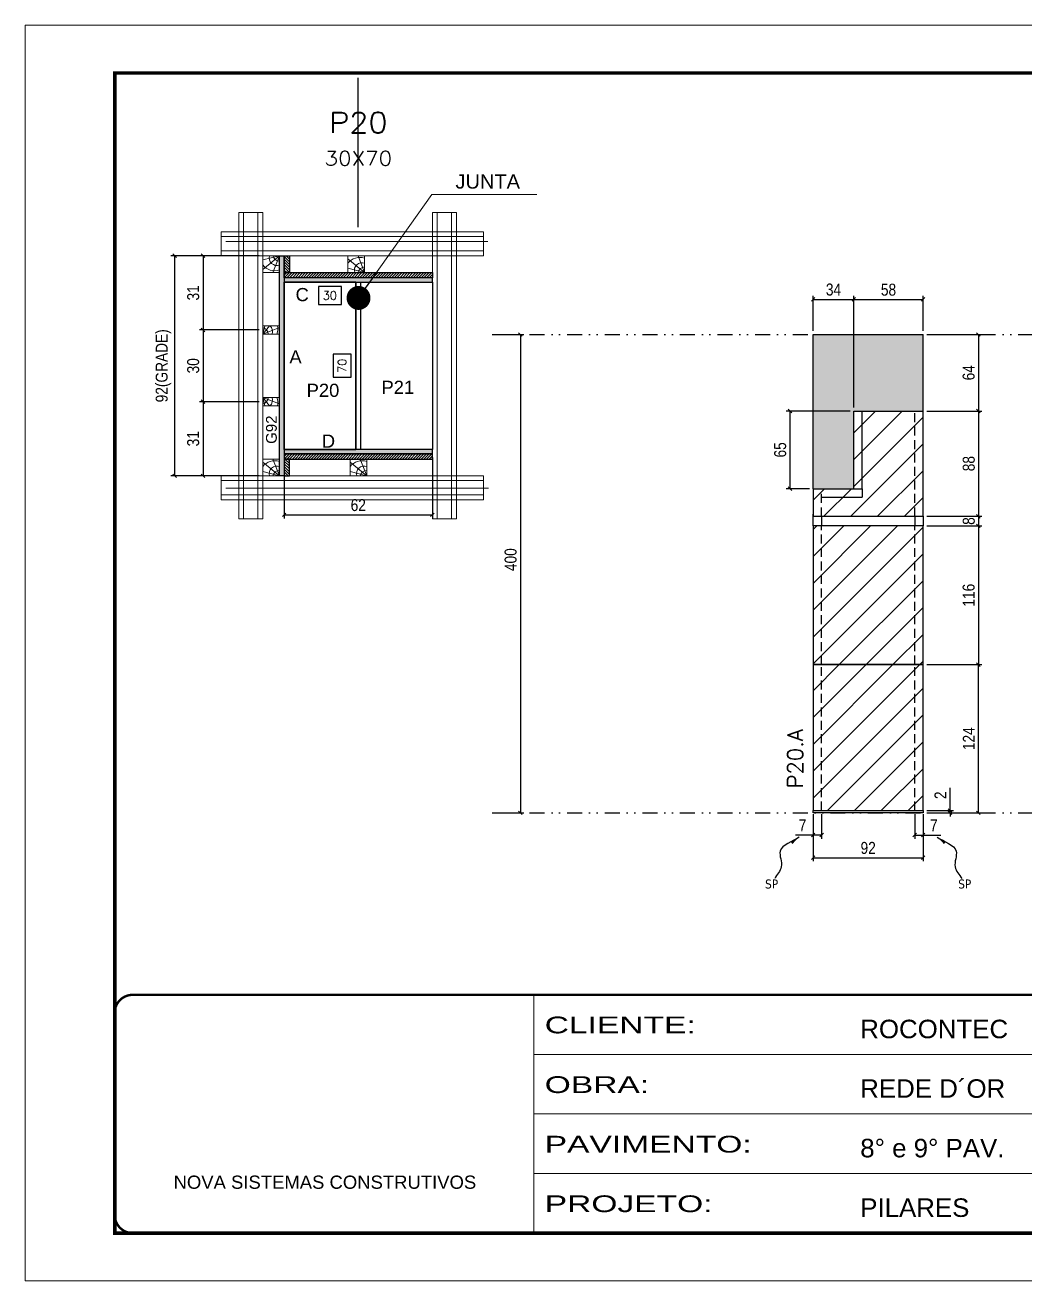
# Model space of a CAD drawing. Extents: x 28748 to 35002, y 14885 to 43501.
# Drawn here: x 31918 to 32755, y 32114 to 33164 of the extents above; entities that cross this region are included whole.
import ezdxf
from ezdxf.enums import TextEntityAlignment as Align

# ---------------------------------------------------------------- set-up
doc = ezdxf.new("R2010")
doc.units = 0
for name, pattern in [('CONTINUO', [0]), ('DASHED', [0.75, 0.5, -0.25]), ('DIVIDE2', [0.625, 0.25, -0.125, 0, -0.125, 0, -0.125]), ('HIDDEN', [0.375, 0.25, -0.125])]:
    doc.linetypes.add(name, pattern=pattern)
for name, color, linetype in [('CHAPA', 1, 'Continuous'), ('COTA', 241, 'Continuous'), ('MEIO_PONT', 93, 'Continuous'), ('Nível', 160, 'Continuous'), ('Painéis', 200, 'Continuous'), ('SARR_2.2x7', 40, 'Continuous'), ('SARRAFO', 251, 'Continuous'), ('Sarrafo de Pressão', 42, 'HIDDEN'), ('texto', 7, 'Continuous'), ('Texto de Titulo', 7, 'Continuous'), ('Texto Qtd Sarr', 242, 'Continuous'), ('TEXTO_GERAL', 7, 'Continuous')]:
    doc.layers.add(name, color=color, linetype=linetype)
for name, color, linetype, lineweight in [('Folhas', 255, 'Continuous', 9), ('Hachura', 251, 'Continuous', 9), ('Madeira', 126, 'Continuous', 18), ('Perfil Metálico', 224, 'Continuous', 18), ('SARRAFO DE PRESSAO', 251, 'DASHED', 9), ('Texto Seção', 7, 'Continuous', 15)]:
    doc.layers.add(name, color=color, linetype=linetype, lineweight=lineweight)
doc.styles.add('ARIAL', font='arial.ttf')
doc.styles.add('COTA TECNICA', font='techl___.ttf', dxfattribs={"height": 10})
doc.styles.add('COTA TECNICA 2X', font='techl___.ttf', dxfattribs={"height": 10})
doc.styles.add('COTA TECNICA-50', font='techl___.ttf', dxfattribs={"height": 10})
doc.styles.add('REGUA-120', font='ROMANS.shx', dxfattribs={"height": 15})
doc.styles.add('ROMANS', font='romans.shx')
doc.styles.add('SANSSERIF', font='sas_____.pfb')
doc.styles.get("Standard").update_dxf_attribs({"font": 'arial.ttf'})
doc.styles.add('Tecnologia', font='')
doc.styles.get('Tecnologia').set_extended_font_data('Forgotten Futurist')
doc.dimstyles.new('3x', dxfattribs={"dimtxt": 10, "dimasz": 5, "dimexe": 7, "dimexo": 5, "dimgap": 4, "dimtad": 1, "dimdec": 4, "dimlfac": 0.333333, "dimdsep": 46, "dimtxsty": 'Standard', "dimblk": 'DOT', "dimcen": 0.09, "dimclrd": 1, "dimclre": 1, "dimclrt": 2, "dimadec": 0, "dimazin": 2, "dimtfac": 1, "dimtdec": 4, "dimtmove": 0, "dimatfit": 3, "dimldrblk": 'DOT', "dimfxl": 1, "dimtolj": 1, "dimtzin": 0, "dimlwd": 9, "dimlwe": 9, "dimarcsym": 0})
doc.dimstyles.new('COTA PAINEL-50', dxfattribs={"dimtxt": 10, "dimasz": 3, "dimexe": 3, "dimexo": 3, "dimgap": 3, "dimtad": 1, "dimdec": 1, "dimzin": 12, "dimdsep": 46, "dimtxsty": 'COTA TECNICA-50', "dimblk1": 'OBLIQUE', "dimblk2": 'OBLIQUE', "dimsah": 1, "dimcen": 0.9, "dimclrd": 4, "dimclre": 4, "dimclrt": 240, "dimadec": 1, "dimazin": 3, "dimtfac": 1, "dimtdec": 1, "dimtmove": 0, "dimatfit": 3, "dimfxl": 1, "dimtolj": 1, "dimtzin": 12, "dimarcsym": 0})
doc.dimstyles.new('PAINEL', dxfattribs={"dimtxt": 10, "dimasz": 3, "dimexe": 3, "dimexo": 3, "dimgap": 3, "dimtad": 1, "dimdec": 1, "dimzin": 12, "dimdsep": 46, "dimtxsty": 'COTA TECNICA', "dimblk1": 'OBLIQUE', "dimblk2": 'OBLIQUE', "dimsah": 1, "dimcen": 0.9, "dimclrd": 4, "dimclre": 4, "dimclrt": 240, "dimadec": 1, "dimazin": 3, "dimtfac": 1, "dimtdec": 1, "dimtmove": 0, "dimatfit": 3, "dimfxl": 1, "dimtolj": 1, "dimtzin": 12, "dimarcsym": 0})
doc.dimstyles.new('SECAO PILAR', dxfattribs={"dimtxt": 10, "dimasz": 3, "dimexe": 3, "dimexo": 3, "dimgap": 3, "dimtad": 1, "dimdec": 1, "dimlfac": 0.5, "dimzin": 12, "dimdsep": 46, "dimtxsty": 'COTA TECNICA 2X', "dimblk1": 'OBLIQUE', "dimblk2": 'OBLIQUE', "dimsah": 1, "dimcen": 0.9, "dimclrd": 256, "dimclre": 256, "dimclrt": 256, "dimadec": 1, "dimazin": 3, "dimtfac": 1, "dimtdec": 1, "dimtmove": 0, "dimatfit": 3, "dimfxl": 1, "dimtolj": 1, "dimtzin": 12, "dimarcsym": 0})
doc.dimstyles.new('SECÇÃO 2', dxfattribs={"dimtxt": 7, "dimasz": 6, "dimexe": 0.18, "dimexo": 2, "dimgap": -4, "dimtad": 3, "dimdec": 1, "dimlfac": 0.5, "dimzin": 12, "dimdsep": 46, "dimtxsty": 'ROMANS', "dimblk": 'ARCHTICK', "dimcen": 0.09, "dimse1": 1, "dimse2": 1, "dimsd1": 1, "dimsd2": 1, "dimclrd": 180, "dimclre": 5, "dimclrt": 1, "dimadec": 0, "dimazin": 3, "dimtfac": 1, "dimtdec": 1, "dimtofl": 0, "dimtmove": 0, "dimatfit": 3, "dimldrblk": 'ARCHTICK', "dimfxl": 1, "dimtolj": 1, "dimtzin": 0, "dimarcsym": 0})
doc.dimstyles.get("Standard").update_dxf_attribs({"dimtxt": 0.18, "dimasz": 0.18, "dimexe": 0.18, "dimexo": 0.0625, "dimgap": 0.09, "dimtad": 0, "dimtih": 1, "dimtoh": 1, "dimdec": 4, "dimzin": 0, "dimdsep": 46, "dimtxsty": 'Standard', "dimcen": 0.09, "dimadec": 0, "dimazin": 0, "dimtfac": 1, "dimtdec": 4, "dimtofl": 0, "dimtmove": 0, "dimatfit": 3, "dimfxl": 1, "dimtolj": 1, "dimtzin": 0, "dimarcsym": 0})
pattern_1 = [(45, (-98572.743, -928.062), (-11.2253202, 11.2253202), [])]

# ---------------------------------------------------------------- blocks, each defined once
blk = doc.blocks.new('9999999999')
at = {"color": 30, "linetype": 'CONTINUO'}
for p, q in [((98564.6, 34230.2), (98564.6, 34429.4)), ((98564.6, 34379.6), (99584, 34379.6)), ((98564.6, 34329.8), (99488, 34329.8)), ((98564.6, 34280), (99488, 34280))]:
    blk.add_line(p, q, dxfattribs=at)
at = {"color": 30, "linetype": 'CONTINUO', "const_width": 2}
blk.add_lwpolyline([(99584, 34230.2), (99584, 34414.4, 0.414214), (99569, 34429.4), (98229, 34429.4, 0.414214), (98214, 34414.4), (98214, 34245.2, 0.414214), (98229, 34230.2), (99584, 34230.2)], format="xyb", dxfattribs=at)
at = {"layer": 'Folhas'}
blk.add_lwpolyline([(98139, 34190.2), (99624, 34190.2), (99624, 35240.2), (98139, 35240.2)], close=True, dxfattribs=at)
at = {"layer": 'Folhas', "color": 30, "const_width": 3}
blk.add_lwpolyline([(98214, 34230.2), (99584, 34230.2), (99584, 35200.2), (98214, 35200.2)], close=True, dxfattribs=at)
at = {"color": 7, "linetype": 'Continuous', "ltscale": 5, "style": 'ARIAL'}
for s, height, p in [('ROCONTEC', 15.48, (98837.7, 34393.1)), ('REDE D´OR', 15.48, (98837.7, 34343.3)), ('8° e 9° PAV.', 15.483, (98837.7, 34293.5)), ('NOVA SISTEMAS CONSTRUTIVOS', 11.059, (98263.2, 34267.2)), ('PILARES', 15.48, (98837.7, 34243.7))]:
    blk.add_text(s, height=height, dxfattribs=at).set_placement(p)
at = {"layer": 'Folhas', "color": 7, "style": 'Tecnologia', "width": 1.5}
for s, p in [('CLIENTE:', (98573.7, 34397.2)), ('OBRA:', (98573.7, 34347.3)), ('PAVIMENTO:', (98573.7, 34297.5)), ('PROJETO:', (98573.7, 34247.7))]:
    blk.add_text(s, height=14, dxfattribs=at).set_placement(p)
blk = doc.blocks.new('*D798')
at = {"layer": 'COTA', "color": 180, "lineweight": -2, "transparency": 16777216}
for p, q in [((32191.1, 32888.4), (32176.1, 32888.4)), ((32176.1, 32888.4), (32176.1, 32869.1)), ((32191.1, 32869.1), (32191.1, 32888.4)), ((32176.1, 32869.1), (32191.1, 32869.1))]:
    blk.add_line(p, q, dxfattribs=at)
at = {"layer": 'Defpoints', "color": 0, "transparency": 16777216}
for p in [(32135.1, 32948.7), (32135.1, 32808.7), (32195.1, 32808.7)]:
    blk.add_point(p, dxfattribs=at)
at = {"layer": 'COTA', "color": 1, "transparency": 16777216, "insert": (32183.6, 32878.7), "char_height": 7, "attachment_point": 5, "rotation": 90, "style": 'ROMANS'}
blk.add_mtext('\\A1;70', dxfattribs=at)
blk = doc.blocks.new('_ArchTick')
at = {"color": 0, "linetype": 'ByBlock', "const_width": 0.15}
blk.add_lwpolyline([(-0.5, -0.5), (0.5, 0.5)], dxfattribs=at)
blk = doc.blocks.new('*D799')
at = {"layer": 'COTA', "color": 180, "lineweight": -2, "transparency": 16777216}
for p, q in [((32183, 32945), (32163.7, 32945)), ((32163.7, 32945), (32163.7, 32930)), ((32183, 32930), (32183, 32945)), ((32163.7, 32930), (32183, 32930))]:
    blk.add_line(p, q, dxfattribs=at)
at = {"layer": 'Defpoints', "color": 0, "transparency": 16777216}
for p in [(32135.1, 32948.7), (32195.1, 32948.7), (32195.1, 32926)]:
    blk.add_point(p, dxfattribs=at)
at = {"layer": 'COTA', "color": 1, "transparency": 16777216, "insert": (32173.3, 32937.5), "char_height": 7, "attachment_point": 5, "style": 'ROMANS'}
blk.add_mtext('\\A1;30', dxfattribs=at)
blk = doc.blocks.new('titulo1')
at = {"layer": 'Defpoints', "color": 252, "linetype": 'HIDDEN', "ltscale": 2}
blk.add_line((0, 0), (0, 125), dxfattribs=at)
at = {"layer": 'Defpoints', "style": 'ROMANS', "oblique": 15}
blk.add_attdef('FOLHA', text='', height=10, dxfattribs=at).set_placement((0, 15.6), align=Align.MIDDLE_CENTER)
at = {"layer": 'Texto Qtd Sarr', "color": 3, "style": 'ROMANS', "oblique": 15}
for tag, height, p in [('TITULO', 17, (0, 71.4)), ('SEÇÃO', 12, (0, 41.5))]:
    blk.add_attdef(tag, text='', height=height, dxfattribs=at).set_placement(p, align=Align.MIDDLE_CENTER)
blk = doc.blocks.new('_Oblique')
at = {"color": 0, "linetype": 'ByBlock', "lineweight": -2}
blk.add_line((-0.5, -0.5), (0.5, 0.5), dxfattribs=at)
blk = doc.blocks.new('*D800')
at = {"layer": 'COTA', "lineweight": -2, "transparency": 16777216}
for p, q in [((32114.1, 32970.7), (32040.4, 32970.7)), ((32043.4, 32970.7), (32043.4, 32786.7)), ((32114.1, 32786.7), (32040.4, 32786.7))]:
    blk.add_line(p, q, dxfattribs=at)
at = {"layer": 'Defpoints', "color": 0, "transparency": 16777216}
for p in [(32117.1, 32970.7), (32043.4, 32786.7), (32117.1, 32786.7)]:
    blk.add_point(p, dxfattribs=at)
at = {"layer": 'COTA', "lineweight": -2, "transparency": 16777216, "xscale": 3, "yscale": 3, "zscale": 3}
for p, rotation in [((32043.4, 32970.7), 90), ((32043.4, 32786.7), 270)]:
    blk.add_blockref('_Oblique', p, dxfattribs=dict(at, rotation=rotation))
at = {"layer": 'COTA', "transparency": 16777216, "insert": (32034.1, 32878.7), "char_height": 10, "attachment_point": 5, "rotation": 90, "style": 'COTA TECNICA 2X'}
blk.add_mtext('\\A1;92(GRADE)', dxfattribs=at)
blk = doc.blocks.new('*D801')
at = {"layer": 'COTA', "lineweight": -2, "transparency": 16777216}
for p, q in [((32114.1, 32848.7), (32064.2, 32848.7)), ((32067.2, 32848.7), (32067.2, 32786.7)), ((32114.1, 32786.7), (32064.2, 32786.7))]:
    blk.add_line(p, q, dxfattribs=at)
at = {"layer": 'Defpoints', "color": 0, "transparency": 16777216}
for p in [(32117.1, 32848.7), (32067.2, 32786.7), (32117.1, 32786.7)]:
    blk.add_point(p, dxfattribs=at)
at = {"layer": 'COTA', "lineweight": -2, "transparency": 16777216, "xscale": 3, "yscale": 3, "zscale": 3}
for p, rotation in [((32067.2, 32848.7), 90), ((32067.2, 32786.7), 270)]:
    blk.add_blockref('_Oblique', p, dxfattribs=dict(at, rotation=rotation))
at = {"layer": 'COTA', "transparency": 16777216, "insert": (32059, 32817.7), "char_height": 10, "attachment_point": 5, "rotation": 90, "style": 'COTA TECNICA 2X'}
blk.add_mtext('\\A1;31', dxfattribs=at)
blk = doc.blocks.new('PONTALETE')
at = {"layer": 'Madeira'}
for q in [(2.71, 7), (7, 5.76), (7, 1.74)]:
    blk.add_line((0, 0), q, dxfattribs=at)
blk.add_lwpolyline([(0, 0), (7, 0), (7, 7), (0, 7)], close=True, dxfattribs=at)
for centre, radius, start, end in [((2.04, 0.06), 6.23, 37.2818, 109.0913), ((1.09, 0.9), 3.19, 343.603, 109.9847), ((-0.21, -0.78), 3.09, 14.6322, 86.0383)]:
    blk.add_arc(centre, radius, start, end, dxfattribs=at)
blk = doc.blocks.new('MEIO PONTALETE')
at = {"layer": 'Madeira'}
for q in [(2.71, 7), (3.5, 2.88), (3.5, 0.87)]:
    blk.add_line((0, 0), q, dxfattribs=at)
blk.add_lwpolyline([(0, 0), (3.5, 0), (3.5, 7), (0, 7)], close=True, dxfattribs=at)
for centre, radius, start, end in [((2.04, 0.06), 6.23, 76.4499, 109.0913), ((1.09, 0.9), 3.19, 40.9063, 109.9847), ((-0.21, -0.78), 3.09, 14.6322, 86.0383)]:
    blk.add_arc(centre, radius, start, end, dxfattribs=at)
blk = doc.blocks.new('*D802')
at = {"layer": 'COTA', "lineweight": -2, "transparency": 16777216}
for p, q in [((32114.1, 32970.7), (32064.2, 32970.7)), ((32067.2, 32970.7), (32067.2, 32908.7)), ((32114.1, 32908.7), (32064.2, 32908.7))]:
    blk.add_line(p, q, dxfattribs=at)
at = {"layer": 'Defpoints', "color": 0, "transparency": 16777216}
for p in [(32117.1, 32970.7), (32067.2, 32908.7), (32117.1, 32908.7)]:
    blk.add_point(p, dxfattribs=at)
at = {"layer": 'COTA', "lineweight": -2, "transparency": 16777216, "xscale": 3, "yscale": 3, "zscale": 3}
for p, rotation in [((32067.2, 32970.7), 90), ((32067.2, 32908.7), 270)]:
    blk.add_blockref('_Oblique', p, dxfattribs=dict(at, rotation=rotation))
at = {"layer": 'COTA', "transparency": 16777216, "insert": (32059, 32939.7), "char_height": 10, "attachment_point": 5, "rotation": 90, "style": 'COTA TECNICA 2X'}
blk.add_mtext('\\A1;31', dxfattribs=at)
blk = doc.blocks.new('*D803')
at = {"layer": 'COTA', "lineweight": -2, "transparency": 16777216}
for p, q in [((32114.1, 32908.7), (32064.2, 32908.7)), ((32067.2, 32908.7), (32067.2, 32848.7)), ((32114.1, 32848.7), (32064.2, 32848.7))]:
    blk.add_line(p, q, dxfattribs=at)
at = {"layer": 'Defpoints', "color": 0, "transparency": 16777216}
for p in [(32117.1, 32908.7), (32067.2, 32848.7), (32117.1, 32848.7)]:
    blk.add_point(p, dxfattribs=at)
at = {"layer": 'COTA', "lineweight": -2, "transparency": 16777216, "xscale": 3, "yscale": 3, "zscale": 3}
for p, rotation in [((32067.2, 32908.7), 90), ((32067.2, 32848.7), 270)]:
    blk.add_blockref('_Oblique', p, dxfattribs=dict(at, rotation=rotation))
at = {"layer": 'COTA', "transparency": 16777216, "insert": (32059, 32878.7), "char_height": 10, "attachment_point": 5, "rotation": 90, "style": 'COTA TECNICA 2X'}
blk.add_mtext('\\A1;30', dxfattribs=at)
blk = doc.blocks.new('*D1665')
at = {"layer": 'COTA', "lineweight": -2, "transparency": 16777216}
for p, q in [((32135.1, 32802.1), (32135.1, 32751.1)), ((32259.1, 32802.1), (32259.1, 32751.1)), ((32135.1, 32754.1), (32259.1, 32754.1))]:
    blk.add_line(p, q, dxfattribs=at)
at = {"layer": 'Defpoints', "color": 0, "transparency": 16777216}
for p in [(32135.1, 32805.1), (32259.1, 32805.1), (32259.1, 32754.1)]:
    blk.add_point(p, dxfattribs=at)
at = {"layer": 'COTA', "lineweight": -2, "transparency": 16777216, "xscale": 3, "yscale": 3, "zscale": 3, "rotation": 180}
blk.add_blockref('_Oblique', (32135.1, 32754.1), dxfattribs=at)
at = {"layer": 'COTA', "lineweight": -2, "transparency": 16777216, "xscale": 3, "yscale": 3, "zscale": 3}
blk.add_blockref('_Oblique', (32259.1, 32754.1), dxfattribs=at)
at = {"layer": 'COTA', "transparency": 16777216, "insert": (32197.1, 32762.2), "char_height": 10, "attachment_point": 5, "style": 'COTA TECNICA 2X'}
blk.add_mtext('\\A1;62', dxfattribs=at)
blk = doc.blocks.new('*D1668')
at = {"layer": 'COTA', "color": 4, "linetype": 'ByBlock', "lineweight": -2, "transparency": 16777216}
for p, q in [((32312, 32904.9), (32335.7, 32904.9)), ((32332.7, 32904.9), (32332.7, 32504.9)), ((32312, 32504.9), (32335.7, 32504.9))]:
    blk.add_line(p, q, dxfattribs=at)
at = {"layer": 'Defpoints', "color": 0, "linetype": 'ByBlock', "transparency": 16777216}
for p in [(32309, 32904.9), (32309, 32504.9), (32332.7, 32504.9)]:
    blk.add_point(p, dxfattribs=at)
at = {"layer": 'COTA', "color": 4, "linetype": 'ByBlock', "lineweight": -2, "transparency": 16777216, "xscale": 3, "yscale": 3, "zscale": 3}
for p, rotation in [((32332.7, 32904.9), 90), ((32332.7, 32504.9), 270)]:
    blk.add_blockref('_Oblique', p, dxfattribs=dict(at, rotation=rotation))
at = {"layer": 'COTA', "color": 240, "linetype": 'ByBlock', "transparency": 16777216, "insert": (32324.6, 32716.6), "char_height": 10, "attachment_point": 5, "rotation": 90, "style": 'COTA TECNICA'}
blk.add_mtext('\\A1;400', dxfattribs=at)
blk = doc.blocks.new('*D806')
at = {"layer": 'COTA', "color": 4, "lineweight": -2, "transparency": 16777216}
for p, q in [((32577.7, 32503.9), (32577.7, 32464.4)), ((32669.7, 32503.9), (32669.7, 32464.4)), ((32577.7, 32467.4), (32669.7, 32467.4))]:
    blk.add_line(p, q, dxfattribs=at)
at = {"layer": 'Defpoints', "color": 0, "transparency": 16777216}
for p in [(32577.7, 32506.9), (32669.7, 32506.9), (32669.7, 32467.4)]:
    blk.add_point(p, dxfattribs=at)
at = {"layer": 'COTA', "color": 4, "lineweight": -2, "transparency": 16777216, "xscale": 3, "yscale": 3, "zscale": 3, "rotation": 180}
blk.add_blockref('_Oblique', (32577.7, 32467.4), dxfattribs=at)
at = {"layer": 'COTA', "color": 4, "lineweight": -2, "transparency": 16777216, "xscale": 3, "yscale": 3, "zscale": 3}
blk.add_blockref('_Oblique', (32669.7, 32467.4), dxfattribs=at)
at = {"layer": 'COTA', "color": 240, "transparency": 16777216, "insert": (32623.7, 32475.5), "char_height": 10, "attachment_point": 5, "style": 'COTA TECNICA'}
blk.add_mtext('\\A1;92', dxfattribs=at)
blk = doc.blocks.new('*D807')
at = {"layer": 'COTA', "color": 4, "lineweight": -2, "transparency": 16777216}
for p, q in [((32577.7, 32501.9), (32577.7, 32483.3)), ((32584.7, 32503.9), (32584.7, 32483.3)), ((32577.7, 32486.3), (32563, 32486.3)), ((32584.7, 32486.3), (32577.7, 32486.3))]:
    blk.add_line(p, q, dxfattribs=at)
at = {"layer": 'Defpoints', "color": 0, "transparency": 16777216}
for p in [(32577.7, 32504.9), (32584.7, 32506.9), (32577.7, 32486.3)]:
    blk.add_point(p, dxfattribs=at)
at = {"layer": 'COTA', "color": 4, "lineweight": -2, "transparency": 16777216, "xscale": 3, "yscale": 3, "zscale": 3, "rotation": 180}
blk.add_blockref('_Oblique', (32577.7, 32486.3), dxfattribs=at)
at = {"layer": 'COTA', "color": 4, "lineweight": -2, "transparency": 16777216, "xscale": 3, "yscale": 3, "zscale": 3}
blk.add_blockref('_Oblique', (32584.7, 32486.3), dxfattribs=at)
at = {"layer": 'COTA', "color": 240, "transparency": 16777216, "insert": (32568.8, 32494.4), "char_height": 10, "attachment_point": 5, "style": 'COTA TECNICA-50'}
blk.add_mtext('\\A1;7', dxfattribs=at)
blk = doc.blocks.new('*D808')
at = {"layer": 'COTA', "color": 4, "lineweight": -2, "transparency": 16777216}
for p, q in [((32662.7, 32503.9), (32662.7, 32483.3)), ((32669.7, 32501.9), (32669.7, 32483.3)), ((32662.7, 32486.3), (32669.7, 32486.3)), ((32669.7, 32486.3), (32684.4, 32486.3))]:
    blk.add_line(p, q, dxfattribs=at)
at = {"layer": 'Defpoints', "color": 0, "transparency": 16777216}
for p in [(32662.7, 32506.9), (32669.7, 32504.9), (32669.7, 32486.3)]:
    blk.add_point(p, dxfattribs=at)
at = {"layer": 'COTA', "color": 4, "lineweight": -2, "transparency": 16777216, "xscale": 3, "yscale": 3, "zscale": 3, "rotation": 180}
blk.add_blockref('_Oblique', (32662.7, 32486.3), dxfattribs=at)
at = {"layer": 'COTA', "color": 4, "lineweight": -2, "transparency": 16777216, "xscale": 3, "yscale": 3, "zscale": 3}
blk.add_blockref('_Oblique', (32669.7, 32486.3), dxfattribs=at)
at = {"layer": 'COTA', "color": 240, "transparency": 16777216, "insert": (32678.6, 32494.4), "char_height": 10, "attachment_point": 5, "style": 'COTA TECNICA-50'}
blk.add_mtext('\\A1;7', dxfattribs=at)
blk = doc.blocks.new('*D809')
at = {"layer": 'COTA', "color": 4, "lineweight": -2, "transparency": 16777216}
for p, q in [((32672.7, 32628.9), (32718.9, 32628.9)), ((32715.9, 32504.9), (32715.9, 32628.9)), ((32672.7, 32504.9), (32718.9, 32504.9))]:
    blk.add_line(p, q, dxfattribs=at)
at = {"layer": 'Defpoints', "color": 0, "transparency": 16777216}
for p in [(32669.7, 32628.9), (32715.9, 32628.9), (32669.7, 32504.9)]:
    blk.add_point(p, dxfattribs=at)
at = {"layer": 'COTA', "color": 4, "lineweight": -2, "transparency": 16777216, "xscale": 3, "yscale": 3, "zscale": 3}
for p, rotation in [((32715.9, 32628.9), 90), ((32715.9, 32504.9), 270)]:
    blk.add_blockref('_Oblique', p, dxfattribs=dict(at, rotation=rotation))
at = {"layer": 'COTA', "color": 240, "transparency": 16777216, "insert": (32707.9, 32566.9), "char_height": 10, "attachment_point": 5, "rotation": 90, "style": 'COTA TECNICA-50'}
blk.add_mtext('\\A1;124', dxfattribs=at)
blk = doc.blocks.new('*D810')
at = {"layer": 'COTA', "color": 4, "lineweight": -2, "transparency": 16777216}
for p, q in [((32692.2, 32506.9), (32692.2, 32525.7)), ((32672.7, 32506.9), (32695.2, 32506.9)), ((32672.7, 32504.9), (32695.2, 32504.9)), ((32692.2, 32504.9), (32692.2, 32506.9)), ((32692.2, 32504.9), (32692.2, 32501.9))]:
    blk.add_line(p, q, dxfattribs=at)
at = {"layer": 'Defpoints', "color": 0, "transparency": 16777216}
for p in [(32669.7, 32506.9), (32669.7, 32504.9), (32692.2, 32504.9)]:
    blk.add_point(p, dxfattribs=at)
at = {"layer": 'COTA', "color": 4, "lineweight": -2, "transparency": 16777216, "xscale": 3, "yscale": 3, "zscale": 3}
for p, rotation in [((32692.2, 32506.9), 270), ((32692.2, 32504.9), 90)]:
    blk.add_blockref('_Oblique', p, dxfattribs=dict(at, rotation=rotation))
at = {"layer": 'COTA', "color": 240, "transparency": 16777216, "insert": (32684.2, 32519.6), "char_height": 10, "attachment_point": 5, "rotation": 90, "style": 'COTA TECNICA-50'}
blk.add_mtext('\\A1;2', dxfattribs=at)
blk = doc.blocks.new('*D811')
at = {"layer": 'COTA', "color": 4, "linetype": 'ByBlock', "lineweight": -2, "transparency": 16777216}
for p, q in [((32672.7, 32744.9), (32718.9, 32744.9)), ((32715.9, 32744.9), (32715.9, 32628.9)), ((32672.7, 32628.9), (32718.9, 32628.9))]:
    blk.add_line(p, q, dxfattribs=at)
at = {"layer": 'Defpoints', "color": 0, "linetype": 'ByBlock', "transparency": 16777216}
for p in [(32669.7, 32744.9), (32669.7, 32628.9), (32715.9, 32628.9)]:
    blk.add_point(p, dxfattribs=at)
at = {"layer": 'COTA', "color": 4, "linetype": 'ByBlock', "lineweight": -2, "transparency": 16777216, "xscale": 3, "yscale": 3, "zscale": 3}
for p, rotation in [((32715.9, 32744.9), 90), ((32715.9, 32628.9), 270)]:
    blk.add_blockref('_Oblique', p, dxfattribs=dict(at, rotation=rotation))
at = {"layer": 'COTA', "color": 240, "linetype": 'ByBlock', "transparency": 16777216, "insert": (32707.8, 32686.9), "char_height": 10, "attachment_point": 5, "rotation": 90, "style": 'COTA TECNICA'}
blk.add_mtext('\\A1;116', dxfattribs=at)
blk = doc.blocks.new('_Dot')
at = {"color": 0, "linetype": 'ByBlock', "lineweight": -2}
blk.add_line((-0.5, 0), (-1, 0), dxfattribs=at)
at = {"color": 0, "linetype": 'ByBlock', "const_width": 0.5}
blk.add_lwpolyline([(-0.25, 0, 1), (0.25, 0, 1)], format="xyb", close=True, dxfattribs=at)
blk = doc.blocks.new('*D2260')
at = {"layer": 'COTA', "color": 4, "lineweight": -2, "transparency": 16777216}
for p, q in [((32672.7, 32840.9), (32718.9, 32840.9)), ((32715.9, 32840.9), (32715.9, 32752.9)), ((32672.7, 32752.9), (32718.9, 32752.9))]:
    blk.add_line(p, q, dxfattribs=at)
at = {"layer": 'Defpoints', "color": 0, "transparency": 16777216}
for p in [(32669.7, 32840.9), (32669.7, 32752.9), (32715.9, 32752.9)]:
    blk.add_point(p, dxfattribs=at)
at = {"layer": 'COTA', "color": 4, "lineweight": -2, "transparency": 16777216, "xscale": 3, "yscale": 3, "zscale": 3}
for p, rotation in [((32715.9, 32840.9), 90), ((32715.9, 32752.9), 270)]:
    blk.add_blockref('_Oblique', p, dxfattribs=dict(at, rotation=rotation))
at = {"layer": 'COTA', "color": 240, "transparency": 16777216, "insert": (32707.9, 32796.9), "char_height": 10, "attachment_point": 5, "rotation": 90, "style": 'COTA TECNICA'}
blk.add_mtext('\\A1;88', dxfattribs=at)
blk = doc.blocks.new('*D2261')
at = {"layer": 'COTA', "color": 4, "lineweight": -2, "transparency": 16777216}
for p, q in [((32672.7, 32904.9), (32718.9, 32904.9)), ((32715.9, 32904.9), (32715.9, 32840.9)), ((32672.7, 32840.9), (32718.9, 32840.9))]:
    blk.add_line(p, q, dxfattribs=at)
at = {"layer": 'Defpoints', "color": 0, "transparency": 16777216}
for p in [(32669.7, 32904.9), (32669.7, 32840.9), (32715.9, 32840.9)]:
    blk.add_point(p, dxfattribs=at)
at = {"layer": 'COTA', "color": 4, "lineweight": -2, "transparency": 16777216, "xscale": 3, "yscale": 3, "zscale": 3}
for p, rotation in [((32715.9, 32904.9), 90), ((32715.9, 32840.9), 270)]:
    blk.add_blockref('_Oblique', p, dxfattribs=dict(at, rotation=rotation))
at = {"layer": 'COTA', "color": 240, "transparency": 16777216, "insert": (32707.8, 32872.9), "char_height": 10, "attachment_point": 5, "rotation": 90, "style": 'COTA TECNICA'}
blk.add_mtext('\\A1;64', dxfattribs=at)
blk = doc.blocks.new('*D2262')
at = {"layer": 'COTA', "color": 4, "lineweight": -2, "transparency": 16777216}
for p, q in [((32577.7, 32907.9), (32577.7, 32937.2)), ((32577.7, 32934.2), (32611.7, 32934.2)), ((32611.7, 32843.9), (32611.7, 32937.2))]:
    blk.add_line(p, q, dxfattribs=at)
at = {"layer": 'Defpoints', "color": 0, "transparency": 16777216}
for p in [(32611.7, 32934.2), (32577.7, 32904.9), (32611.7, 32840.9)]:
    blk.add_point(p, dxfattribs=at)
at = {"layer": 'COTA', "color": 4, "lineweight": -2, "transparency": 16777216, "xscale": 3, "yscale": 3, "zscale": 3, "rotation": 180}
blk.add_blockref('_Oblique', (32577.7, 32934.2), dxfattribs=at)
at = {"layer": 'COTA', "color": 4, "lineweight": -2, "transparency": 16777216, "xscale": 3, "yscale": 3, "zscale": 3}
blk.add_blockref('_Oblique', (32611.7, 32934.2), dxfattribs=at)
at = {"layer": 'COTA', "color": 240, "transparency": 16777216, "insert": (32594.7, 32942.4), "char_height": 10, "attachment_point": 5, "style": 'COTA TECNICA'}
blk.add_mtext('\\A1;34', dxfattribs=at)
blk = doc.blocks.new('*D2263')
at = {"layer": 'COTA', "color": 4, "lineweight": -2, "transparency": 16777216}
for p, q in [((32611.7, 32843.9), (32611.7, 32937.2)), ((32611.7, 32934.2), (32669.7, 32934.2)), ((32669.7, 32907.9), (32669.7, 32937.2))]:
    blk.add_line(p, q, dxfattribs=at)
at = {"layer": 'Defpoints', "color": 0, "transparency": 16777216}
for p in [(32669.7, 32934.2), (32669.7, 32904.9), (32611.7, 32840.9)]:
    blk.add_point(p, dxfattribs=at)
at = {"layer": 'COTA', "color": 4, "lineweight": -2, "transparency": 16777216, "xscale": 3, "yscale": 3, "zscale": 3, "rotation": 180}
blk.add_blockref('_Oblique', (32611.7, 32934.2), dxfattribs=at)
at = {"layer": 'COTA', "color": 4, "lineweight": -2, "transparency": 16777216, "xscale": 3, "yscale": 3, "zscale": 3}
blk.add_blockref('_Oblique', (32669.7, 32934.2), dxfattribs=at)
at = {"layer": 'COTA', "color": 240, "transparency": 16777216, "insert": (32640.7, 32942.3), "char_height": 10, "attachment_point": 5, "style": 'COTA TECNICA'}
blk.add_mtext('\\A1;58', dxfattribs=at)
blk = doc.blocks.new('*D2446')
at = {"layer": 'COTA', "color": 4, "lineweight": -2, "transparency": 16777216}
for p, q in [((32608.7, 32840.9), (32555.2, 32840.9)), ((32558.2, 32840.9), (32558.2, 32775.9)), ((32574.7, 32775.9), (32555.2, 32775.9))]:
    blk.add_line(p, q, dxfattribs=at)
at = {"layer": 'Defpoints', "color": 0, "transparency": 16777216}
for p in [(32611.7, 32840.9), (32558.2, 32775.9), (32577.7, 32775.9)]:
    blk.add_point(p, dxfattribs=at)
at = {"layer": 'COTA', "color": 4, "lineweight": -2, "transparency": 16777216, "xscale": 3, "yscale": 3, "zscale": 3}
for p, rotation in [((32558.2, 32840.9), 90), ((32558.2, 32775.9), 270)]:
    blk.add_blockref('_Oblique', p, dxfattribs=dict(at, rotation=rotation))
at = {"layer": 'COTA', "color": 240, "transparency": 16777216, "insert": (32550.1, 32808.4), "char_height": 10, "attachment_point": 5, "rotation": 90, "style": 'COTA TECNICA'}
blk.add_mtext('\\A1;65', dxfattribs=at)
blk = doc.blocks.new('*D2612')
at = {"layer": 'COTA', "color": 4, "lineweight": -2, "transparency": 16777216}
for p, q in [((32672.7, 32752.9), (32718.9, 32752.9)), ((32715.9, 32752.9), (32715.9, 32744.9)), ((32672.7, 32744.9), (32718.9, 32744.9))]:
    blk.add_line(p, q, dxfattribs=at)
at = {"layer": 'Defpoints', "color": 0, "transparency": 16777216}
for p in [(32669.7, 32752.9), (32669.7, 32744.9), (32715.9, 32744.9)]:
    blk.add_point(p, dxfattribs=at)
at = {"layer": 'COTA', "color": 4, "lineweight": -2, "transparency": 16777216, "xscale": 3, "yscale": 3, "zscale": 3}
for p, rotation in [((32715.9, 32752.9), 90), ((32715.9, 32744.9), 270)]:
    blk.add_blockref('_Oblique', p, dxfattribs=dict(at, rotation=rotation))
at = {"layer": 'COTA', "color": 240, "transparency": 16777216, "insert": (32707.9, 32748.9), "char_height": 10, "attachment_point": 5, "rotation": 90, "style": 'COTA TECNICA'}
blk.add_mtext('\\A1;8', dxfattribs=at)

msp = doc.modelspace()

# ---------------------------------------------------------------- hatches: boundary and pattern name
at = {"layer": 'COTA', "linetype": 'ByBlock'}
h = msp.add_hatch(dxfattribs=at)
h.set_pattern_fill('AR-CONC', color=256, scale=0.03)
h.set_pattern_definition([(50, (1585, 49), (5.46554007, -0.47817257), [0.5715, -6.2865]), (355, (1585, 49), (-1.05730264, 5.73170536), [0.4572, -5.0292175]), (100.451445, (1585.4555, 48.96), (4.4082374, 5.25353256), [0.48570026, -5.34270734]), (46.1842, (1585, 50.524), (8.1323712, -1.2612698), [0.85725, -9.42975]), (96.635558, (1585.678, 50.419), (7.122124, 7.4227837), [0.7285507, -8.0140682]), (351.184151, (1585, 50.524), (7.122124, 7.4227837), [0.685799, -7.543792]), (21, (1585.762, 50.143), (4.54843174, -3.06795595), [0.5715, -6.2865]), (326, (1585.762, 50.143), (1.85406085, 5.525639), [0.4572, -5.0292]), (71.451445, (1586.141, 49.8873), (6.4024926, 2.45768307), [0.48570026, -5.3426981]), (37.5, (1585, 49), (0.0926581, 2.53665117), [0, -4.96824, 0, -5.1054, 0, -5.04825]), (7.5, (1585, 49), (2.00458988, 3.00541724), [0, -2.91084, 0, -4.85394, 0, -1.92405]), (327.5, (1583.3007, 49), (4.067717855, -0.17186232), [0, -1.905, 0, -5.9436, 0, -7.8867]), (317.5, (1582.5387, 49), (4.44387544, 0.76279473), [0, -2.4765, 0, -3.94716, 0, -5.6007])])
h.paths.add_polyline_path([(32577.71, 32775.85), (32611.71, 32775.85), (32611.71, 32840.85), (32669.71, 32840.85), (32669.71, 32904.85), (32577.71, 32904.85)])
at = {"layer": 'Hachura'}
h = msp.add_hatch(color=256, dxfattribs=at)
h.dxf.hatch_style = 1
h.paths.add_polyline_path([(32135.14, 32786.75), (32131.14, 32786.75), (32131.14, 32970.75), (32135.14, 32970.75)])
h = msp.add_hatch(color=256, dxfattribs=at)
h.dxf.hatch_style = 1
h.paths.add_polyline_path([(32135.14, 32786.75), (32131.14, 32786.75), (32131.14, 32970.75), (32135.14, 32970.75)])
h = msp.add_hatch(dxfattribs=at)
h.set_pattern_fill('ANSI31', color=256, scale=0.5, angle=90, style=0)
h.set_pattern_definition([(135, (9243.7293, 42094.6984), (-1.12253202, -1.12253202), [])])
h.paths.add_polyline_path([(32135.14, 32956.75), (32139.54, 32956.75), (32139.54, 32970.75), (32135.14, 32970.75)])
h = msp.add_hatch(dxfattribs=at)
h.set_pattern_fill('ANSI31', color=256, scale=0.5, style=0)
h.set_pattern_definition([(45, (41309.0893, 55881.7547), (-1.12253202, 1.12253202), [])])
h.paths.add_polyline_path([(32259.14, 32952.35), (32259.14, 32956.75), (32135.14, 32956.75), (32135.14, 32952.35)])
h = msp.add_hatch(color=256, dxfattribs=at)
h.dxf.hatch_style = 1
h.paths.add_polyline_path([(32135.14, 32952.35), (32135.14, 32948.75), (32259.14, 32948.75), (32259.14, 32952.35)])
h = msp.add_hatch(color=256, dxfattribs=at)
h.dxf.hatch_style = 1
h.paths.add_polyline_path([(32135.14, 32952.35), (32135.14, 32948.75), (32259.14, 32948.75), (32259.14, 32952.35)])
h = msp.add_hatch(dxfattribs=at)
h.set_pattern_fill('ANSI31', color=256, scale=5)
h.set_pattern_definition([(45, (1585, 0), (-11.22532, 11.22532), [])])
h.paths.add_polyline_path([(32669.71, 32752.85), (32669.71, 32840.85), (32611.71, 32840.85), (32611.71, 32775.85), (32577.71, 32775.85), (32577.71, 32752.85)])
h = msp.add_hatch(color=256, dxfattribs=at)
h.dxf.hatch_style = 1
h.paths.add_polyline_path([(32135.14, 32808.75), (32135.14, 32805.15), (32259.14, 32805.15), (32259.14, 32808.75)])
h = msp.add_hatch(color=256, dxfattribs=at)
h.dxf.hatch_style = 1
h.paths.add_polyline_path([(32135.14, 32808.75), (32135.14, 32805.15), (32259.14, 32805.15), (32259.14, 32808.75)])
h = msp.add_hatch(dxfattribs=at)
h.set_pattern_fill('ANSI31', color=256, scale=0.5, style=0)
h.set_pattern_definition([(45, (41684.0893, 55696.5547), (-1.12253202, 1.12253202), [])])
h.paths.add_polyline_path([(32259.14, 32805.15), (32259.14, 32800.75), (32135.14, 32800.75), (32135.14, 32805.15)])
h = msp.add_hatch(dxfattribs=at)
h.set_pattern_fill('ANSI31', color=256, scale=0.5, angle=90, style=0)
h.set_pattern_definition([(135, (9243.7293, 42289.6984), (-1.12253202, -1.12253202), [])])
h.paths.add_polyline_path([(32135.14, 32800.75), (32139.54, 32800.75), (32139.54, 32786.75), (32135.14, 32786.75)])
at = {"layer": 'Hachura', "linetype": 'ByBlock'}
h = msp.add_hatch(dxfattribs=at)
h.set_pattern_fill('ANSI31', color=256, scale=5)
h.set_pattern_definition(pattern_1)
h.paths.add_polyline_path([(32669.71, 32744.85), (32577.71, 32744.85), (32577.71, 32628.85), (32669.71, 32628.85)])
h = msp.add_hatch(dxfattribs=at)
h.set_pattern_fill('ANSI31', color=256, scale=5)
h.set_pattern_definition(pattern_1)
h.paths.add_polyline_path([(32669.71, 32628.85), (32577.71, 32628.85), (32577.71, 32506.85), (32669.71, 32506.85)])

# ---------------------------------------------------------------- linework, layer by layer
for points in [[(32135.14, 32948.75), (32195.14, 32948.75), (32195.14, 32808.75), (32135.14, 32808.75)], [(32199.14, 32948.75), (32259.14, 32948.75), (32259.14, 32808.75), (32199.14, 32808.75)]]:
    msp.add_lwpolyline(points, close=True)
at = {"layer": 'CHAPA'}
for p, q in [((32195.14, 32808.75), (32195.14, 32948.75)), ((32199.14, 32808.75), (32199.14, 32948.75))]:
    msp.add_line(p, q, dxfattribs=at)
for points in [[(32135.14, 32786.75), (32131.14, 32786.75), (32131.14, 32970.75), (32135.14, 32970.75)], [(32135.14, 32786.75), (32131.14, 32786.75), (32131.14, 32970.75), (32135.14, 32970.75)], [(32135.14, 32952.35), (32135.14, 32948.75), (32259.14, 32948.75), (32259.14, 32952.35)], [(32135.14, 32952.35), (32135.14, 32948.75), (32259.14, 32948.75), (32259.14, 32952.35)], [(32135.14, 32808.75), (32135.14, 32805.15), (32259.14, 32805.15), (32259.14, 32808.75)], [(32135.14, 32808.75), (32135.14, 32805.15), (32259.14, 32805.15), (32259.14, 32808.75)]]:
    msp.add_lwpolyline(points, close=True, dxfattribs=at)
at = {"layer": 'COTA', "linetype": 'ByBlock'}
for p, q in [((32577.71, 32775.85), (32577.71, 32904.85)), ((32577.71, 32904.85), (32669.71, 32904.85)), ((32669.71, 32840.85), (32669.71, 32904.85))]:
    msp.add_line(p, q, dxfattribs=at)
at = {"layer": 'Hachura'}
for p, q in [((32086.34, 32982.52), (32305.61, 32982.54)), ((32086.34, 32776.47), (32305.93, 32776.46))]:
    msp.add_line(p, q, dxfattribs=at)
at = {"layer": 'Madeira'}
msp.add_lwpolyline([(32131.14, 32786.75), (32117.14, 32786.75), (32117.14, 32970.75), (32131.14, 32970.75)], close=True, dxfattribs=at)
at = {"layer": 'Nível', "color": 4, "linetype": 'DIVIDE2', "ltscale": 50}
for p, q in [((32309, 32904.85), (33363.34, 32904.85)), ((32309, 32504.85), (33363.34, 32504.85))]:
    msp.add_line(p, q, dxfattribs=at)
at = {"layer": 'Painéis'}
for p, q in [((32611.71, 32840.85), (32669.71, 32840.85)), ((32611.71, 32775.85), (32611.71, 32840.85)), ((32669.71, 32752.85), (32669.71, 32840.85)), ((32577.71, 32775.85), (32611.71, 32775.85)), ((32577.71, 32775.85), (32577.71, 32752.85)), ((32577.71, 32744.85), (32577.71, 32754.56)), ((32577.71, 32752.85), (32669.71, 32752.85)), ((32669.71, 32752.85), (32669.71, 32744.85))]:
    msp.add_line(p, q, dxfattribs=at)
for points in [[(32195.14, 32948.75), (32135.14, 32948.75), (32135.14, 32808.75), (32195.14, 32808.75)], [(32577.71, 32628.85), (32669.71, 32628.85), (32669.71, 32744.85), (32577.71, 32744.85)], [(32577.71, 32506.85), (32669.71, 32506.85), (32669.71, 32628.85), (32577.71, 32628.85)], [(32577.71, 32506.85), (32669.71, 32506.85), (32669.71, 32504.85), (32577.71, 32504.85)]]:
    msp.add_lwpolyline(points, close=True, dxfattribs=at)
at = {"layer": 'Perfil Metálico'}
for points in [[(32097.14, 32750.75), (32117.14, 32750.75), (32117.14, 33006.75), (32097.14, 33006.75)], [(32113.14, 33006.75), (32101.14, 33006.75), (32101.14, 32750.75), (32113.14, 32750.75)], [(32279.14, 32750.75), (32259.14, 32750.75), (32259.14, 33006.75), (32279.14, 33006.75)], [(32263.14, 33006.75), (32275.14, 33006.75), (32275.14, 32750.75), (32263.14, 32750.75)], [(32082.52, 32990.75), (32082.52, 32970.75), (32301.82, 32970.75), (32301.82, 32990.75)], [(32301.82, 32974.75), (32301.82, 32986.75), (32082.52, 32986.75), (32082.52, 32974.75)], [(32082.52, 32786.75), (32082.52, 32766.75), (32301.82, 32766.75), (32301.82, 32786.75)], [(32301.82, 32770.75), (32301.82, 32782.75), (32082.52, 32782.75), (32082.52, 32770.75)]]:
    msp.add_lwpolyline(points, close=True, dxfattribs=at)
at = {"layer": 'SARR_2.2x7'}
for p, q in [((32618.71, 32775.85), (32618.71, 32840.85)), ((32611.71, 32775.85), (32618.71, 32775.85)), ((32618.71, 32775.85), (32618.71, 32768.85)), ((32584.71, 32768.85), (32618.71, 32768.85))]:
    msp.add_line(p, q, dxfattribs=at)
at = {"layer": 'SARRAFO'}
for points in [[(32139.54, 32970.75), (32139.54, 32956.75), (32135.14, 32956.75), (32135.14, 32970.75)], [(32135.14, 32956.75), (32259.14, 32956.75), (32259.14, 32952.35), (32135.14, 32952.35)], [(32135.14, 32800.75), (32259.14, 32800.75), (32259.14, 32805.15), (32135.14, 32805.15)], [(32139.54, 32786.75), (32139.54, 32800.75), (32135.14, 32800.75), (32135.14, 32786.75)]]:
    msp.add_lwpolyline(points, close=True, dxfattribs=at)
at = {"layer": 'Sarrafo de Pressão', "ltscale": 30}
for p, q in [((32662.71, 32752.85), (32662.71, 32840.85)), ((32584.71, 32752.85), (32584.71, 32775.85)), ((32584.71, 32752.85), (32584.71, 32744.85)), ((32662.71, 32752.85), (32662.71, 32744.85)), ((32584.71, 32628.85), (32584.71, 32744.85)), ((32662.71, 32628.85), (32662.71, 32744.85)), ((32584.71, 32506.85), (32584.71, 32628.85)), ((32662.71, 32506.85), (32662.71, 32628.85))]:
    msp.add_line(p, q, dxfattribs=at)

# ---------------------------------------------------------------- block references
at = {"layer": 'MEIO_PONT'}
for name, p, xscale, yscale, zscale, rotation in [('PONTALETE', (32131.14, 32970.75), 2, 2, 2, 180), ('MEIO PONTALETE', (32117.14, 32905.25), -1.999999997962732, 1.999999997962732, 1.999999997962732, 270), ('MEIO PONTALETE', (32117.14, 32852.25), 1.999999997962732, 1.999999997962732, 1.999999997962732, 270)]:
    msp.add_blockref(name, p, dxfattribs=dict(at, xscale=xscale, yscale=yscale, zscale=zscale, rotation=rotation))
at = {"layer": 'MEIO_PONT', "xscale": -2, "yscale": 2, "zscale": 2}
for p in [(32202.4, 32956.75), (32131.14, 32786.75), (32204.19, 32786.75)]:
    msp.add_blockref('PONTALETE', p, dxfattribs=at)
at = {"layer": 'SARRAFO DE PRESSAO', "color": 6, "linetype": 'ByBlock'}
msp.add_blockref('9999999999', (-66220.64, -2076.64), dxfattribs=at)
at = {"layer": 'Texto Seção'}
ref = msp.add_blockref('titulo1', (32197.14, 32994.62), dxfattribs=at)
ref.add_attrib('TITULO', 'P20', dxfattribs={"layer": 'Texto de Titulo', "color": 7, "height": 17, "style": 'ROMANS', "width": 1.1}).set_placement((32197.14, 33082.12), align=Align.MIDDLE_CENTER)
ref.add_attrib('SEÇÃO', '30X70', dxfattribs={"layer": 'Texto de Titulo', "color": 7, "height": 12, "style": 'ROMANS', "width": 1.1}).set_placement((32197.14, 33052.12), align=Align.MIDDLE_CENTER)

# ---------------------------------------------------------------- texts
at = {"color": 0, "linetype": 'Continuous', "ltscale": 5, "style": 'ARIAL'}
msp.add_text('JUNTA', height=12, dxfattribs=at).set_placement((32278.39, 33026.87))
at = {"layer": 'texto', "color": 0, "char_height": 7.5, "attachment_point": 5}
for insert in [(32542.93, 32445.36), (32704.49, 32445.36)]:
    msp.add_mtext('{\\fTahoma|b0|i0|c0|p34;\\C4;SP}', dxfattribs=dict(at, insert=insert))
at = {"layer": 'Texto Seção', "insert": (32569.16, 32525.32), "char_height": 13, "width": 285.3299, "attachment_point": 7, "rotation": 90, "style": 'REGUA-120'}
msp.add_mtext('P20.A', dxfattribs=at)
at = {"layer": 'TEXTO_GERAL', "style": 'ARIAL'}
for s, p in [('C', (32150.16, 32938.25)), ('A', (32144.59, 32886.19)), ('P21', (32230.18, 32860.72)), ('P20', (32167.56, 32858.22)), ('D', (32172.14, 32815.75))]:
    msp.add_text(s, height=11, dxfattribs=at).set_placement(p, align=Align.MIDDLE_CENTER)
at = {"layer": 'TEXTO_GERAL', "color": 0, "linetype": 'Continuous', "style": 'SANSSERIF'}
msp.add_text('G92', height=9, rotation=90, dxfattribs=at).set_placement((32124.41, 32813.41), align=Align.MIDDLE_LEFT)

# ---------------------------------------------------------------- dimensions: what is measured, and where the dimension line sits
at = {"layer": 'COTA'}
dim = msp.add_linear_dim(base=(32043.36, 32786.75), p1=(32117.14, 32970.75), p2=(32117.14, 32786.75), angle=270, text='<>(GRADE)', dimstyle='SECAO PILAR', dxfattribs=at)
dim.commit()
dim.dimension.update_dxf_attribs({"geometry": '*D800', "text_midpoint": (32034.14, 32878.75)})
for base, p1, p2, angle, dimstyle, picture, middle in [((32067.2, 32908.75), (32117.14, 32970.75), (32117.14, 32908.75), 270, 'SECAO PILAR', '*D802', (32058.98, 32939.75)), ((32067.2, 32848.75), (32117.14, 32908.75), (32117.14, 32848.75), 270, 'SECAO PILAR', '*D803', (32058.98, 32878.75)), ((32715.95, 32840.85), (32669.71, 32904.85), (32669.71, 32840.85), 90, 'PAINEL', '*D2261', (32707.85, 32872.85)), ((32067.2, 32786.75), (32117.14, 32848.75), (32117.14, 32786.75), 270, 'SECAO PILAR', '*D801', (32058.98, 32817.75)), ((32558.17, 32775.85), (32611.71, 32840.85), (32577.71, 32775.85), 90, 'PAINEL', '*D2446', (32550.06, 32808.35)), ((32715.95, 32752.85), (32669.71, 32840.85), (32669.71, 32752.85), 90, 'PAINEL', '*D2260', (32707.85, 32796.85)), ((32715.95, 32628.85), (32669.71, 32504.85), (32669.71, 32628.85), 90, 'COTA PAINEL-50', '*D809', (32707.87, 32566.85)), ((32577.71, 32486.34), (32584.71, 32506.85), (32577.71, 32504.85), 180, 'COTA PAINEL-50', '*D807', (32568.84, 32494.41))]:
    dim = msp.add_linear_dim(base=base, p1=p1, p2=p2, angle=angle, dimstyle=dimstyle, dxfattribs=at)
    dim.commit()
    dim.dimension.update_dxf_attribs({"geometry": picture, "text_midpoint": middle})
for base, p1, p2, angle, dimstyle, picture, middle in [((32195.14, 32808.75), (32135.14, 32948.75), (32135.14, 32808.75), 270, 'SECÇÃO 2', '*D798', (32195.14, 32878.75)), ((32715.95, 32744.85), (32669.71, 32752.85), (32669.71, 32744.85), 90, 'PAINEL', '*D2612', (32715.95, 32748.85)), ((32692.23, 32504.85), (32669.71, 32506.85), (32669.71, 32504.85), 90, 'COTA PAINEL-50', '*D810', (32692.23, 32519.6))]:
    dim = msp.add_linear_dim(base=base, p1=p1, p2=p2, angle=angle, dimstyle=dimstyle, dxfattribs=at)
    dim.commit()
    dim.dimension.update_dxf_attribs({"geometry": picture, "text_midpoint": middle, "dimtype": 160})
dim = msp.add_linear_dim(base=(32195.14, 32925.95), p1=(32135.14, 32948.75), p2=(32195.14, 32948.75), dimstyle='SECÇÃO 2', dxfattribs=at)
dim.commit()
dim.dimension.update_dxf_attribs({"geometry": '*D799', "text_midpoint": (32173.32, 32925.95), "dimtype": 160})
for base, p1, p2, dimstyle, picture, middle in [((32611.71, 32934.21), (32577.71, 32904.85), (32611.71, 32840.85), 'PAINEL', '*D2262', (32594.71, 32942.43)), ((32259.14, 32754.11), (32135.14, 32805.15), (32259.14, 32805.15), 'SECAO PILAR', '*D1665', (32197.14, 32762.21)), ((32669.71, 32486.34), (32662.71, 32506.85), (32669.71, 32504.85), 'COTA PAINEL-50', '*D808', (32678.57, 32494.41))]:
    dim = msp.add_linear_dim(base=base, p1=p1, p2=p2, dimstyle=dimstyle, dxfattribs=at)
    dim.commit()
    dim.dimension.update_dxf_attribs({"geometry": picture, "text_midpoint": middle})
for base, p1, p2, override, picture, middle in [((32669.71, 32934.21), (32611.71, 32840.85), (32669.71, 32904.85), {"dimtmove": 1}, '*D2263', (32640.71, 32942.34)), ((32669.71, 32467.4), (32577.71, 32506.85), (32669.71, 32506.85), {"dimarcsym": 2}, '*D806', (32623.71, 32475.49))]:
    dim = msp.add_linear_dim(base=base, p1=p1, p2=p2, dimstyle='PAINEL', override=override, dxfattribs=at)
    dim.commit()
    dim.dimension.update_dxf_attribs({"geometry": picture, "text_midpoint": middle})
at = {"layer": 'COTA', "linetype": 'ByBlock'}
dim = msp.add_linear_dim(base=(32332.72, 32504.85), p1=(32309, 32904.85), p2=(32309, 32504.85), angle=90, dimstyle='PAINEL', dxfattribs=at)
dim.commit()
dim.dimension.update_dxf_attribs({"geometry": '*D1668', "text_midpoint": (32332.72, 32716.63), "dimtype": 160})
dim = msp.add_linear_dim(base=(32715.95, 32628.85), p1=(32669.71, 32744.85), p2=(32669.71, 32628.85), angle=90, dimstyle='PAINEL', dxfattribs=at)
dim.commit()
dim.dimension.update_dxf_attribs({"geometry": '*D811', "text_midpoint": (32707.85, 32686.85)})

# ---------------------------------------------------------------- leaders
msp.add_leader([(32197.32, 32935.45), (32258.61, 33021.87), (32346.6, 33021.87)], dimstyle='3x', override={"dimasz": 20})
at = {"layer": 'COTA', "path_type": 1}
for points in [[(32565.88, 32484.67), (32550.09, 32472.84), (32551.02, 32459.83), (32545.47, 32450.05)], [(32681.54, 32484.67), (32697.32, 32472.84), (32696.4, 32459.83), (32701.95, 32450.05)]]:
    msp.add_leader(points, dimstyle='Standard', override={"dimasz": 8}, dxfattribs=at)

doc.saveas('drawing.dxf')
